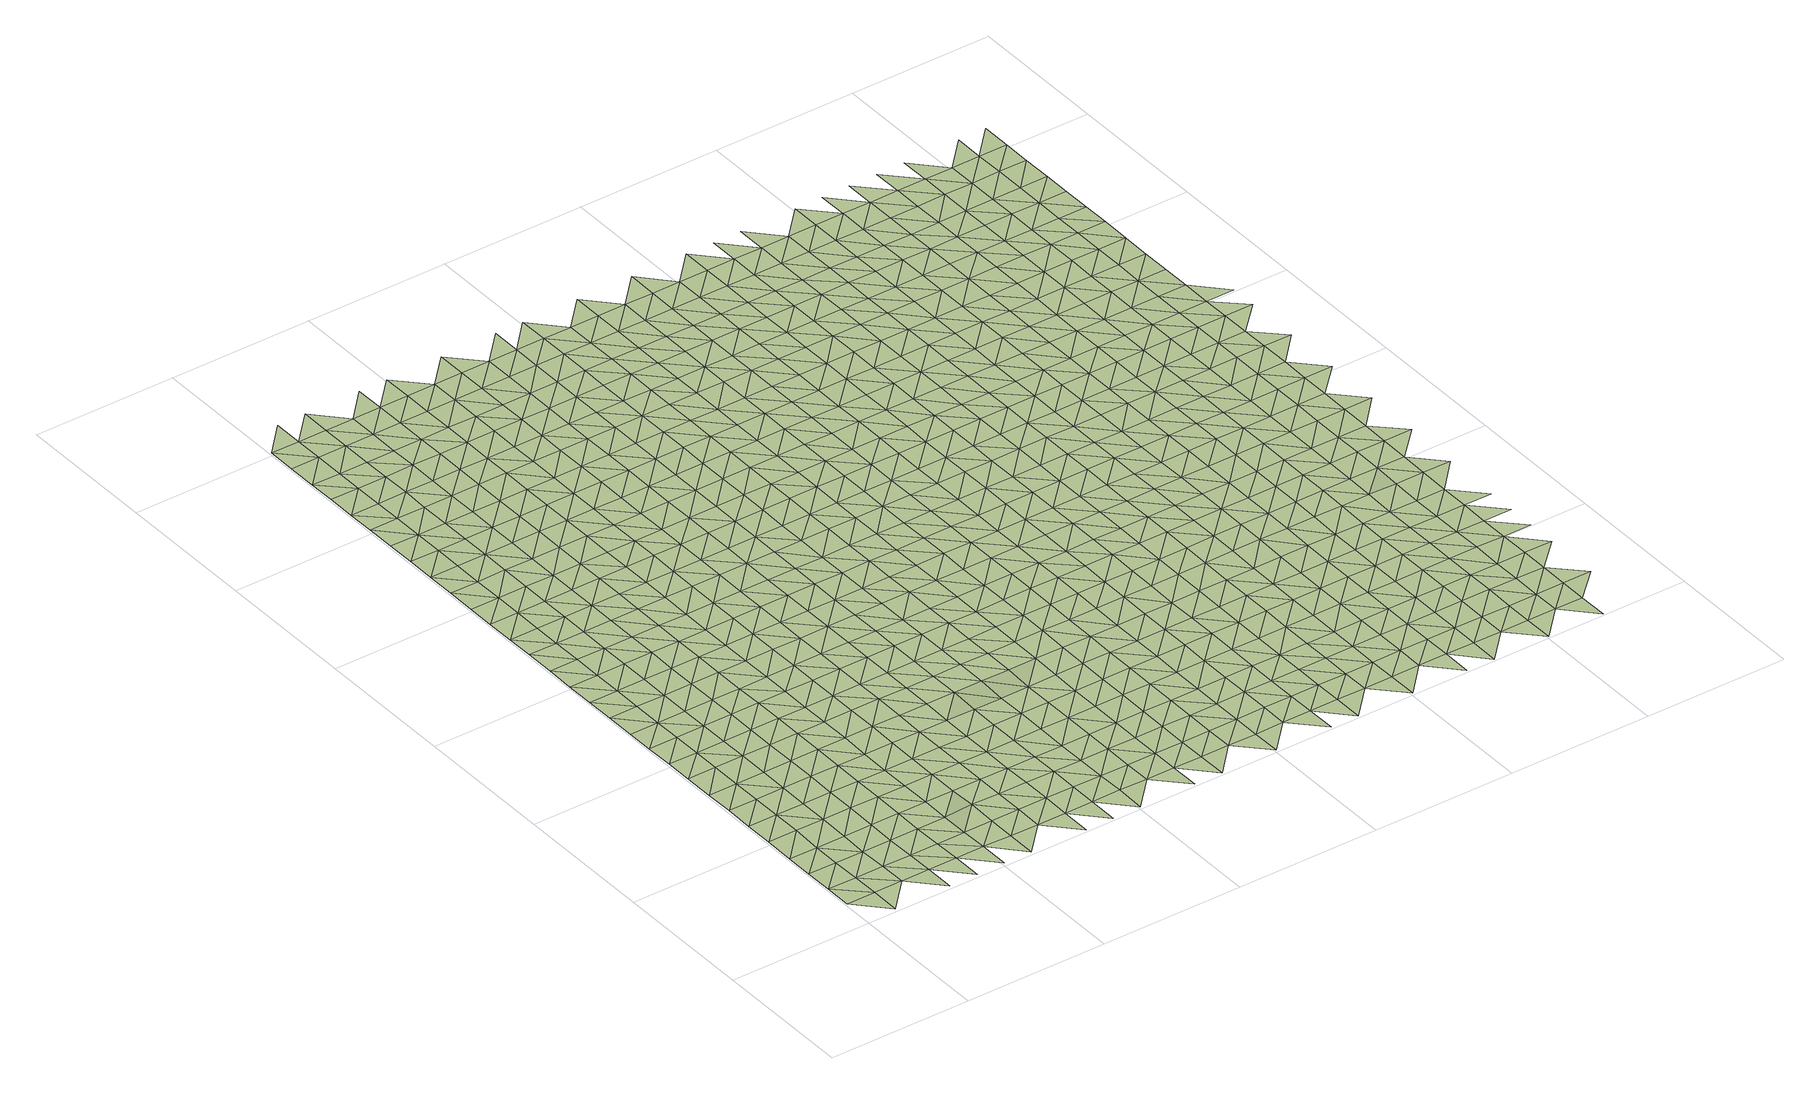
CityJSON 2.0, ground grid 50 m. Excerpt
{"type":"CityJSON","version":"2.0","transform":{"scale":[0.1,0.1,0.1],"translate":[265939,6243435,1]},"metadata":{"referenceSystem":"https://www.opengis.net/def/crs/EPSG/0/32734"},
"CityObjects":{
"terrain1":{"type":"TINRelief","geometry":[{"type":"CompositeSurface","lod":"1","boundaries":[[[0,1,2]],[[3,0,2]],[[4,5,1]],[[0,6,1]],[[4,1,6]],[[7,8,5]],[[3,9,0]],[[5,4,7]],[[10,11,8]],[[9,6,0]],[[7,10,8]],[[12,13,11]],[[4,6,14]],[[6,9,15]],[[11,10,12]],[[4,14,7]],[[16,17,13]],[[14,6,15]],[[16,13,12]],[[18,19,17]],[[10,7,20]],[[21,15,9]],[[14,22,7]],[[17,16,18]],[[9,23,21]],[[10,20,12]],[[24,25,19]],[[20,7,22]],[[26,14,15]],[[18,24,19]],[[21,27,15]],[[28,29,25]],[[16,12,30]],[[20,31,12]],[[26,15,27]],[[32,22,14]],[[25,24,28]],[[33,34,29]],[[16,30,18]],[[30,12,31]],[[14,26,32]],[[35,20,22]],[[36,27,21]],[[33,29,28]],[[37,38,34]],[[36,21,39]],[[24,18,40]],[[35,22,32]],[[30,41,18]],[[38,37,42]],[[43,31,20]],[[34,33,37]],[[44,26,27]],[[24,40,28]],[[40,18,41]],[[27,36,45]],[[20,35,43]],[[46,42,47]],[[48,30,31]],[[44,27,45]],[[49,32,26]],[[47,42,37]],[[33,28,50]],[[48,31,43]],[[40,51,28]],[[52,46,53]],[[54,41,30]],[[26,44,49]],[[33,50,37]],[[55,35,32]],[[56,45,36]],[[50,28,51]],[[46,47,53]],[[30,48,54]],[[57,56,36]],[[58,59,52]],[[60,40,41]],[[55,32,49]],[[61,43,35]],[[45,62,44]],[[58,52,53]],[[47,37,63]],[[50,64,37]],[[60,41,54]],[[56,62,45]],[[59,65,66]],[[67,51,40]],[[35,55,61]],[[49,44,68]],[[47,63,53]],[[69,48,43]],[[63,37,64]],[[65,59,58]],[[62,68,44]],[[40,60,67]],[[70,50,51]],[[71,72,66]],[[69,43,61]],[[55,49,73]],[[74,54,48]],[[71,66,65]],[[75,58,53]],[[68,73,49]],[[63,76,53]],[[70,51,67]],[[77,64,50]],[[62,56,78]],[[48,69,74]],[[79,56,80]],[[72,81,82]],[[61,55,83]],[[84,60,54]],[[75,53,76]],[[72,71,85]],[[86,65,58]],[[50,70,77]],[[73,83,55]],[[56,79,78]],[[87,63,64]],[[62,88,68]],[[72,85,81]],[[84,54,74]],[[89,82,90]],[[69,61,91]],[[65,86,71]],[[92,67,60]],[[58,75,86]],[[87,64,77]],[[83,91,61]],[[62,78,88]],[[89,90,93]],[[94,73,68]],[[95,76,63]],[[82,81,90]],[[60,84,92]],[[96,70,67]],[[74,69,97]],[[98,79,80]],[[71,99,85]],[[68,88,94]],[[63,87,95]],[[91,97,69]],[[71,86,100]],[[101,83,73]],[[102,103,93]],[[75,76,104]],[[96,67,92]],[[105,77,70]],[[81,85,99]],[[84,74,106]],[[79,107,78]],[[102,93,90]],[[71,100,99]],[[75,104,86]],[[83,101,91]],[[73,94,101]],[[104,76,95]],[[97,106,74]],[[88,78,107]],[[70,96,105]],[[79,98,107]],[[108,87,77]],[[103,109,110]],[[92,84,111]],[[103,102,112]],[[90,81,113]],[[114,100,86]],[[81,99,115]],[[106,111,84]],[[97,91,116]],[[108,77,105]],[[103,112,109]],[[114,86,104]],[[91,101,117]],[[94,88,118]],[[110,119,120]],[[121,95,87]],[[96,92,122]],[[81,115,113]],[[88,107,123]],[[90,124,102]],[[91,117,116]],[[111,122,92]],[[94,118,101]],[[97,125,106]],[[119,126,120]],[[127,99,100]],[[110,109,119]],[[88,123,118]],[[87,108,121]],[[114,128,100]],[[105,96,129]],[[130,104,95]],[[90,113,124]],[[102,131,112]],[[127,115,99]],[[98,132,107]],[[122,129,96]],[[97,116,125]],[[100,128,127]],[[133,134,98]],[[104,130,114]],[[135,117,101]],[[136,137,126]],[[111,106,138]],[[130,95,121]],[[108,105,139]],[[109,112,131]],[[132,123,107]],[[102,124,131]],[[135,101,118]],[[136,126,119]],[[98,134,132]],[[129,139,105]],[[106,125,138]],[[115,140,113]],[[128,114,141]],[[111,142,122]],[[143,115,127]],[[137,144,145]],[[119,109,146]],[[121,108,147]],[[117,148,116]],[[114,130,141]],[[149,137,136]],[[135,150,117]],[[124,113,140]],[[151,118,123]],[[115,143,140]],[[139,147,108]],[[146,109,131]],[[152,123,132]],[[111,138,142]],[[153,145,144]],[[129,122,154]],[[125,116,148]],[[127,128,155]],[[137,149,144]],[[117,150,148]],[[118,151,135]],[[130,121,156]],[[123,152,151]],[[128,141,155]],[[157,131,124]],[[158,136,119]],[[159,119,146]],[[147,156,121]],[[122,142,154]],[[129,160,139]],[[132,134,161]],[[157,124,140]],[[134,162,163]],[[153,164,165]],[[166,143,127]],[[141,130,167]],[[150,135,168]],[[125,169,138]],[[153,144,170]],[[159,158,119]],[[125,148,171]],[[127,155,172]],[[173,149,136]],[[129,154,160]],[[156,167,130]],[[135,151,168]],[[134,163,161]],[[147,139,174]],[[175,165,164]],[[146,131,176]],[[177,152,132]],[[142,138,169]],[[153,170,164]],[[157,178,131]],[[127,172,166]],[[125,171,169]],[[179,140,143]],[[180,148,150]],[[155,141,181]],[[136,158,173]],[[149,182,144]],[[146,176,159]],[[152,177,151]],[[139,160,174]],[[176,131,178]],[[167,181,141]],[[180,150,168]],[[132,161,177]],[[147,183,156]],[[143,166,179]],[[182,170,144]],[[184,157,140]],[[142,185,154]],[[171,148,186]],[[187,172,155]],[[149,173,182]],[[175,164,188]],[[142,169,189]],[[168,151,190]],[[147,174,183]],[[186,148,180]],[[181,187,155]],[[160,154,185]],[[167,156,191]],[[158,159,192]],[[184,140,179]],[[151,177,190]],[[176,193,159]],[[175,188,194]],[[142,189,185]],[[195,178,157]],[[166,172,196]],[[197,169,171]],[[163,198,161]],[[199,200,163]],[[164,170,201]],[[158,192,173]],[[182,202,170]],[[156,183,191]],[[192,159,193]],[[187,196,172]],[[197,171,186]],[[167,203,181]],[[204,180,168]],[[161,198,177]],[[157,184,195]],[[190,205,168]],[[163,200,198]],[[179,166,206]],[[201,188,164]],[[160,207,174]],[[208,176,178]],[[209,189,169]],[[170,202,201]],[[160,185,210]],[[166,196,206]],[[167,191,203]],[[204,168,205]],[[209,169,197]],[[182,173,211]],[[190,177,212]],[[183,174,207]],[[213,186,180]],[[187,181,214]],[[160,210,207]],[[208,178,195]],[[192,215,173]],[[216,193,176]],[[212,177,198]],[[182,211,202]],[[217,184,179]],[[189,218,185]],[[199,219,200]],[[220,179,206]],[[201,221,188]],[[173,215,211]],[[180,204,213]],[[181,203,214]],[[209,222,189]],[[223,205,190]],[[187,224,196]],[[225,197,186]],[[176,208,216]],[[218,210,185]],[[183,226,191]],[[227,192,193]],[[217,179,220]],[[223,190,212]],[[188,221,228]],[[183,207,229]],[[189,222,218]],[[201,202,230]],[[231,195,184]],[[197,225,209]],[[198,200,232]],[[225,186,213]],[[187,214,224]],[[233,206,196]],[[203,191,226]],[[230,202,211]],[[183,229,226]],[[227,193,216]],[[234,215,192]],[[204,205,235]],[[184,217,231]],[[236,205,223]],[[200,219,232]],[[221,201,237]],[[207,210,238]],[[239,208,195]],[[240,212,198]],[[222,209,241]],[[218,242,210]],[[233,196,224]],[[243,220,206]],[[204,235,213]],[[237,201,230]],[[235,205,236]],[[192,227,234]],[[209,225,241]],[[215,244,211]],[[238,229,207]],[[203,245,214]],[[210,242,238]],[[231,239,195]],[[203,226,246]],[[198,232,240]],[[217,220,243]],[[247,223,212]],[[248,216,208]],[[228,221,249]],[[206,233,243]],[[218,222,250]],[[213,251,225]],[[224,214,245]],[[249,221,237]],[[215,234,244]],[[203,246,245]],[[222,241,252]],[[253,230,211]],[[208,239,248]],[[240,247,212]],[[251,213,235]],[[231,217,254]],[[218,250,242]],[[255,236,223]],[[229,256,226]],[[257,227,216]],[[258,229,238]],[[222,252,250]],[[237,230,253]],[[225,259,241]],[[219,260,232]],[[253,211,244]],[[217,243,254]],[[219,261,262]],[[233,224,263]],[[256,246,226]],[[223,247,255]],[[257,216,248]],[[229,258,256]],[[259,225,251]],[[224,245,264]],[[238,242,265]],[[266,234,227]],[[267,235,236]],[[232,260,240]],[[219,262,260]],[[233,263,243]],[[239,231,268]],[[252,241,269]],[[265,242,250]],[[254,270,231]],[[263,224,264]],[[271,249,237]],[[253,272,237]],[[267,236,255]],[[227,257,266]],[[269,241,259]],[[244,234,273]],[[239,268,248]],[[274,251,235]],[[245,246,275]],[[268,231,270]],[[256,276,246]],[[254,243,277]],[[247,240,278]],[[279,258,238]],[[271,237,272]],[[238,265,280]],[[260,281,240]],[[244,273,253]],[[252,282,250]],[[251,274,259]],[[275,264,245]],[[277,243,263]],[[234,266,273]],[[235,267,274]],[[246,276,275]],[[269,283,252]],[[247,278,255]],[[248,284,257]],[[278,240,281]],[[238,280,279]],[[265,250,282]],[[285,270,254]],[[256,258,286]],[[268,284,248]],[[249,271,287]],[[252,283,282]],[[288,272,253]],[[269,259,289]],[[260,262,290]],[[285,254,277]],[[291,262,292]],[[293,263,264]],[[256,286,276]],[[257,294,266]],[[288,253,273]],[[258,279,286]],[[289,259,274]],[[295,264,275]],[[296,280,265]],[[267,255,297]],[[278,298,255]],[[284,294,257]],[[262,291,290]],[[299,268,270]],[[300,281,260]],[[283,269,301]],[[296,265,282]],[[302,270,285]],[[293,264,295]],[[303,277,263]],[[304,271,272]],[[267,297,274]],[[275,276,305]],[[288,306,272]],[[297,255,298]],[[269,289,301]],[[273,266,307]],[[279,280,308]],[[299,270,302]],[[305,276,286]],[[294,309,266]],[[260,290,300]],[[310,278,281]],[[268,311,284]],[[304,272,306]],[[263,293,303]],[[296,308,280]],[[312,285,277]],[[282,283,313]],[[314,291,292]],[[266,309,307]],[[283,301,315]],[[273,316,288]],[[289,274,317]],[[318,295,275]],[[268,299,311]],[[310,281,300]],[[297,319,274]],[[275,305,320]],[[313,296,282]],[[321,298,278]],[[279,322,286]],[[294,284,323]],[[303,312,277]],[[271,304,324]],[[308,325,279]],[[283,315,313]],[[326,302,285]],[[289,317,301]],[[290,291,327]],[[273,307,316]],[[317,274,319]],[[275,320,318]],[[306,288,328]],[[293,295,329]],[[305,286,322]],[[278,310,321]],[[279,325,322]],[[284,311,323]],[[294,330,309]],[[331,297,298]],[[285,312,326]],[[291,314,327]],[[293,329,303]],[[296,332,308]],[[299,302,333]],[[334,300,290]],[[315,301,335]],[[288,316,328]],[[313,336,296]],[[329,295,318]],[[304,306,337]],[[338,320,305]],[[331,298,321]],[[294,323,330]],[[335,301,317]],[[309,339,307]],[[311,299,333]],[[332,325,308]],[[340,319,297]],[[296,336,332]],[[333,302,326]],[[338,305,322]],[[290,327,334]],[[341,310,300]],[[304,337,324]],[[313,315,342]],[[337,306,328]],[[316,307,339]],[[312,303,343]],[[318,320,344]],[[329,345,303]],[[309,330,339]],[[297,331,340]],[[342,315,335]],[[346,317,319]],[[341,300,334]],[[338,344,320]],[[336,313,347]],[[312,343,326]],[[322,325,348]],[[349,321,310]],[[311,350,323]],[[343,303,345]],[[311,333,351]],[[325,332,352]],[[316,353,328]],[[314,354,327]],[[313,342,347]],[[346,319,340]],[[355,356,314]],[[357,329,318]],[[348,338,322]],[[330,323,350]],[[358,335,317]],[[353,316,339]],[[310,341,349]],[[325,352,348]],[[311,351,350]],[[344,359,318]],[[332,336,360]],[[361,331,321]],[[327,354,334]],[[314,356,354]],[[333,326,362]],[[360,336,347]],[[357,318,359]],[[343,363,326]],[[317,346,358]],[[364,345,329]],[[365,337,328]],[[342,335,366]],[[367,328,353]],[[361,321,349]],[[368,339,330]],[[362,351,333]],[[334,369,341]],[[370,352,332]],[[371,340,331]],[[344,338,372]],[[362,326,363]],[[348,373,338]],[[330,350,374]],[[342,366,347]],[[329,357,364]],[[365,328,367]],[[332,360,370]],[[369,334,354]],[[358,366,335]],[[375,343,345]],[[355,376,356]],[[330,374,368]],[[331,361,371]],[[338,373,372]],[[353,339,377]],[[341,378,349]],[[348,352,379]],[[344,380,359]],[[381,346,340]],[[382,350,351]],[[375,345,364]],[[378,341,369]],[[383,351,362]],[[337,365,384]],[[352,370,379]],[[353,377,367]],[[360,347,385]],[[386,363,343]],[[346,381,358]],[[354,356,387]],[[377,339,368]],[[366,388,347]],[[381,340,371]],[[344,372,380]],[[389,357,359]],[[373,348,390]],[[349,391,361]],[[382,374,350]],[[351,383,382]],[[385,370,360]],[[343,375,386]],[[385,347,388]],[[391,349,378]],[[348,379,390]],[[356,376,387]],[[392,362,363]],[[354,393,369]],[[389,359,380]],[[394,364,357]],[[365,367,395]],[[361,396,371]],[[397,366,358]],[[377,398,367]],[[381,399,358]],[[368,374,400]],[[373,401,372]],[[392,363,386]],[[373,390,402]],[[382,403,374]],[[396,361,391]],[[354,387,393]],[[378,369,404]],[[405,383,362]],[[365,395,384]],[[379,370,406]],[[357,389,394]],[[395,367,398]],[[407,370,385]],[[397,358,399]],[[408,375,364]],[[409,388,366]],[[371,410,381]],[[380,372,401]],[[374,403,400]],[[373,402,401]],[[411,377,368]],[[379,406,390]],[[362,392,405]],[[369,393,404]],[[406,370,407]],[[371,396,410]],[[378,412,391]],[[383,413,382]],[[408,364,394]],[[366,397,409]],[[414,385,388]],[[415,386,375]],[[399,381,416]],[[376,417,387]],[[411,368,400]],[[376,418,419]],[[420,398,377]],[[389,380,421]],[[422,402,390]],[[382,413,403]],[[378,404,412]],[[383,405,413]],[[416,381,410]],[[380,401,423]],[[396,391,424]],[[393,387,417]],[[414,388,409]],[[375,408,415]],[[422,390,406]],[[376,419,417]],[[389,421,394]],[[425,392,386]],[[426,407,385]],[[377,411,420]],[[421,380,423]],[[427,395,398]],[[400,403,428]],[[429,397,399]],[[391,412,424]],[[430,399,416]],[[392,425,405]],[[396,431,410]],[[401,402,432]],[[385,414,426]],[[425,386,415]],[[428,403,413]],[[422,433,402]],[[394,434,408]],[[393,435,404]],[[436,406,407]],[[427,398,420]],[[393,417,437]],[[429,399,430]],[[438,409,397]],[[432,423,401]],[[434,394,421]],[[396,424,431]],[[402,433,432]],[[439,411,400]],[[412,404,435]],[[405,440,413]],[[406,436,422]],[[441,416,410]],[[442,400,428]],[[393,437,435]],[[436,407,426]],[[408,443,415]],[[425,440,405]],[[395,427,444]],[[397,429,438]],[[445,414,409]],[[419,446,417]],[[439,400,442]],[[443,408,434]],[[410,431,441]],[[447,419,448]],[[449,420,411]],[[450,421,423]],[[433,422,451]],[[452,430,416]],[[453,423,432]],[[414,445,426]],[[415,454,425]],[[455,428,413]],[[412,456,424]],[[446,437,417]],[[445,409,438]],[[412,435,457]],[[422,436,451]],[[413,440,458]],[[419,447,446]],[[411,439,449]],[[454,415,443]],[[450,423,453]],[[416,441,452]],[[459,434,421]],[[460,427,420]],[[431,424,456]],[[432,433,461]],[[429,430,462]],[[412,457,456]],[[455,413,458]],[[463,442,428]],[[425,464,440]],[[426,465,436]],[[433,451,461]],[[434,459,443]],[[466,435,437]],[[429,462,438]],[[460,420,449]],[[421,450,459]],[[465,426,445]],[[464,425,454]],[[446,467,437]],[[462,430,452]],[[439,442,463]],[[468,447,448]],[[463,428,455]],[[466,457,435]],[[451,436,469]],[[440,470,458]],[[441,431,471]],[[472,453,432]],[[437,467,466]],[[431,456,473]],[[432,461,474]],[[438,475,445]],[[470,440,464]],[[427,460,476]],[[465,469,436]],[[449,439,477]],[[454,443,478]],[[441,471,452]],[[446,447,479]],[[443,459,480]],[[475,438,462]],[[431,473,471]],[[432,474,472]],[[450,453,481]],[[461,451,482]],[[458,483,455]],[[463,477,439]],[[484,465,445]],[[457,485,456]],[[446,479,467]],[[443,480,478]],[[469,482,451]],[[486,457,466]],[[483,458,470]],[[447,468,479]],[[449,487,460]],[[450,481,459]],[[488,464,454]],[[484,445,475]],[[481,453,472]],[[455,489,463]],[[485,473,456]],[[490,474,461]],[[491,462,452]],[[477,487,449]],[[457,486,485]],[[471,492,452]],[[464,488,470]],[[466,467,493]],[[454,478,488]],[[482,490,461]],[[455,483,489]],[[480,459,494]],[[476,460,495]],[[465,496,469]],[[465,484,497]],[[493,467,479]],[[491,452,492]],[[498,477,463]],[[499,475,462]],[[472,474,500]],[[494,459,481]],[[487,495,460]],[[501,471,473]],[[498,463,489]],[[465,497,496]],[[502,473,485]],[[490,500,474]],[[475,499,484]],[[480,503,478]],[[482,469,504]],[[505,486,466]],[[483,470,506]],[[466,493,507]],[[470,488,508]],[[462,491,499]],[[509,487,477]],[[468,510,479]],[[503,480,494]],[[473,502,501]],[[511,512,468]],[[513,481,472]],[[514,492,471]],[[498,509,477]],[[466,507,505]],[[469,496,504]],[[470,508,506]],[[500,515,472]],[[478,516,488]],[[482,517,490]],[[518,489,483]],[[485,486,519]],[[493,479,510]],[[468,512,510]],[[484,520,497]],[[484,499,521]],[[513,472,515]],[[516,478,503]],[[471,501,514]],[[522,494,481]],[[495,487,523]],[[489,518,498]],[[491,492,524]],[[487,509,525]],[[482,504,517]],[[486,505,519]],[[483,506,518]],[[508,488,526]],[[527,507,493]],[[496,497,520]],[[528,502,485]],[[500,490,529]],[[484,521,520]],[[491,524,499]],[[481,513,522]],[[487,525,523]],[[526,488,516]],[[527,493,510]],[[524,492,514]],[[509,498,530]],[[531,503,494]],[[511,532,512]],[[485,519,528]],[[490,517,529]],[[505,507,533]],[[500,534,515]],[[535,501,502]],[[530,498,518]],[[521,499,536]],[[503,531,516]],[[496,537,504]],[[538,506,508]],[[531,494,522]],[[527,533,507]],[[508,526,539]],[[495,523,540]],[[496,520,541]],[[542,525,509]],[[512,543,510]],[[536,499,524]],[[502,528,535]],[[500,529,534]],[[513,515,544]],[[517,504,537]],[[506,538,518]],[[545,514,501]],[[509,530,542]],[[496,541,537]],[[508,539,538]],[[546,520,521]],[[526,516,547]],[[519,505,548]],[[543,527,510]],[[533,549,505]],[[512,532,543]],[[513,544,522]],[[546,521,536]],[[547,516,531]],[[544,515,534]],[[501,535,545]],[[525,550,523]],[[519,548,528]],[[551,524,514]],[[542,552,525]],[[505,549,548]],[[530,518,553]],[[554,539,526]],[[555,541,520]],[[517,556,529]],[[517,537,557]],[[538,558,518]],[[522,559,531]],[[560,533,527]],[[523,550,540]],[[525,552,550]],[[547,554,526]],[[555,520,546]],[[561,527,543]],[[551,514,545]],[[553,542,530]],[[562,536,524]],[[528,563,535]],[[534,529,556]],[[559,522,544]],[[553,518,558]],[[517,557,556]],[[564,538,539]],[[527,561,560]],[[563,528,548]],[[565,547,531]],[[533,566,549]],[[541,567,537]],[[539,554,564]],[[555,568,541]],[[524,551,562]],[[569,552,542]],[[570,546,536]],[[545,535,571]],[[543,532,572]],[[565,531,559]],[[532,573,574]],[[575,544,534]],[[567,557,537]],[[576,558,538]],[[569,542,553]],[[533,560,566]],[[541,568,567]],[[563,571,535]],[[534,556,577]],[[546,570,555]],[[548,549,578]],[[570,536,562]],[[538,564,576]],[[532,574,572]],[[547,579,554]],[[580,561,543]],[[547,565,581]],[[575,534,577]],[[582,559,544]],[[550,552,583]],[[578,563,548]],[[551,545,584]],[[552,569,585]],[[549,566,578]],[[571,586,545]],[[587,553,558]],[[568,555,588]],[[589,556,557]],[[547,581,579]],[[558,576,590]],[[591,557,567]],[[543,572,580]],[[559,582,565]],[[560,561,592]],[[564,554,593]],[[551,584,562]],[[544,575,582]],[[552,585,583]],[[555,570,588]],[[584,545,586]],[[569,553,587]],[[589,577,556]],[[587,558,590]],[[557,591,589]],[[566,560,592]],[[564,593,576]],[[571,563,594]],[[593,554,579]],[[561,580,592]],[[595,563,578]],[[562,596,570]],[[567,568,597]],[[550,583,598]],[[568,588,599]],[[600,585,569]],[[565,601,581]],[[574,602,572]],[[565,582,603]],[[596,562,584]],[[563,595,594]],[[604,574,605]],[[575,577,606]],[[590,576,607]],[[571,608,586]],[[569,587,600]],[[568,599,597]],[[609,577,589]],[[570,610,588]],[[579,581,601]],[[611,591,567]],[[578,566,612]],[[572,602,580]],[[565,603,601]],[[566,592,613]],[[607,576,593]],[[574,604,602]],[[575,606,582]],[[610,570,596]],[[606,577,609]],[[571,594,608]],[[585,614,583]],[[590,615,587]],[[616,584,586]],[[600,617,585]],[[567,597,611]],[[566,613,612]],[[599,588,618]],[[619,595,578]],[[591,620,589]],[[615,590,607]],[[621,603,582]],[[592,580,622]],[[623,593,579]],[[583,614,598]],[[585,617,614]],[[618,588,610]],[[579,601,624]],[[602,625,580]],[[616,586,608]],[[600,587,626]],[[627,596,584]],[[628,604,605]],[[621,582,606]],[[578,612,619]],[[591,611,620]],[[622,613,592]],[[595,629,594]],[[630,609,589]],[[626,587,615]],[[623,579,624]],[[580,625,622]],[[596,627,610]],[[597,599,631]],[[632,607,593]],[[618,633,599]],[[584,616,627]],[[634,617,600]],[[601,603,635]],[[608,594,629]],[[602,604,636]],[[621,637,603]],[[595,619,629]],[[589,620,630]],[[638,606,609]],[[597,631,611]],[[607,632,615]],[[600,626,634]],[[599,633,631]],[[593,623,632]],[[618,610,639]],[[635,624,601]],[[640,612,613]],[[603,637,635]],[[641,613,622]],[[604,628,636]],[[606,638,621]],[[642,625,602]],[[639,610,627]],[[638,609,630]],[[614,617,643]],[[612,640,619]],[[611,644,620]],[[616,608,645]],[[617,634,646]],[[613,641,640]],[[608,629,647]],[[626,615,648]],[[633,618,649]],[[631,644,611]],[[615,632,650]],[[602,636,642]],[[637,621,651]],[[652,622,625]],[[623,624,653]],[[616,645,627]],[[617,646,643]],[[618,639,649]],[[654,624,635]],[[645,608,647]],[[626,648,634]],[[630,620,655]],[[621,638,651]],[[615,650,648]],[[656,631,633]],[[623,653,632]],[[657,629,619]],[[653,624,654]],[[625,642,652]],[[640,658,619]],[[620,644,655]],[[635,637,659]],[[660,641,622]],[[614,643,661]],[[656,633,649]],[[646,634,662]],[[639,627,663]],[[657,647,629]],[[636,628,664]],[[637,651,659]],[[645,665,627]],[[619,658,657]],[[666,667,628]],[[638,630,668]],[[631,669,644]],[[670,650,632]],[[648,662,634]],[[622,652,660]],[[655,671,630]],[[639,663,649]],[[641,672,640]],[[663,627,665]],[[669,631,656]],[[670,632,653]],[[628,667,664]],[[638,668,651]],[[673,654,635]],[[674,642,636]],[[668,630,671]],[[635,659,675]],[[646,676,643]],[[677,655,644]],[[678,645,647]],[[662,679,646]],[[641,660,672]],[[680,647,657]],[[681,648,650]],[[640,682,658]],[[635,675,673]],[[677,644,669]],[[670,683,650]],[[636,664,674]],[[651,684,659]],[[685,652,642]],[[686,653,654]],[[643,676,661]],[[687,656,649]],[[646,679,676]],[[663,688,649]],[[678,647,680]],[[648,681,662]],[[689,665,645]],[[666,690,667]],[[684,651,668]],[[650,683,681]],[[640,672,682]],[[652,685,660]],[[653,686,670]],[[655,691,671]],[[658,692,657]],[[686,654,673]],[[642,674,685]],[[687,649,688]],[[655,677,693]],[[675,659,694]],[[695,669,656]],[[645,678,689]],[[696,679,662]],[[697,663,665]],[[664,667,698]],[[694,659,684]],[[658,682,692]],[[655,693,691]],[[699,668,671]],[[669,695,677]],[[672,660,700]],[[683,670,701]],[[702,680,657]],[[662,681,696]],[[656,687,695]],[[675,703,673]],[[664,698,674]],[[697,665,689]],[[685,700,660]],[[670,686,701]],[[667,690,698]],[[704,688,663]],[[703,675,694]],[[699,671,691]],[[657,692,702]],[[705,684,668]],[[676,679,706]],[[681,683,707]],[[682,672,708]],[[709,678,680]],[[679,696,710]],[[673,711,686]],[[674,712,685]],[[677,713,693]],[[663,697,704]],[[677,695,714]],[[701,707,683]],[[672,700,708]],[[684,705,694]],[[676,706,715]],[[687,688,716]],[[668,699,705]],[[679,710,706]],[[711,673,703]],[[712,674,698]],[[709,680,702]],[[696,681,717]],[[718,689,678]],[[682,719,692]],[[691,693,713]],[[677,714,713]],[[685,720,700]],[[687,716,695]],[[686,721,701]],[[707,717,681]],[[716,688,704]],[[682,708,719]],[[720,685,712]],[[721,686,711]],[[678,709,718]],[[722,710,696]],[[723,697,689]],[[703,694,724]],[[702,692,725]],[[698,690,726]],[[694,705,727]],[[690,728,729]],[[699,691,730]],[[731,714,695]],[[700,732,708]],[[707,701,733]],[[717,722,696]],[[692,719,725]],[[691,713,734]],[[723,689,718]],[[694,727,724]],[[732,700,720]],[[731,695,716]],[[733,701,721]],[[690,729,726]],[[699,730,705]],[[735,711,703]],[[736,704,697]],[[698,737,712]],[[702,738,709]],[[730,691,734]],[[706,710,739]],[[707,740,717]],[[708,741,719]],[[722,742,710]],[[725,738,702]],[[711,735,721]],[[713,714,743]],[[697,723,736]],[[703,724,735]],[[740,707,733]],[[731,744,714]],[[741,708,732]],[[698,726,737]],[[727,705,745]],[[746,720,712]],[[706,739,747]],[[748,716,704]],[[718,709,749]],[[710,742,739]],[[750,722,717]],[[725,719,751]],[[743,734,713]],[[745,705,730]],[[714,744,743]],[[738,749,709]],[[716,748,731]],[[740,750,717]],[[712,737,746]],[[748,704,736]],[[751,719,741]],[[723,718,752]],[[727,753,724]],[[754,732,720]],[[733,721,755]],[[721,735,756]],[[757,742,722]],[[729,758,726]],[[753,727,745]],[[749,752,718]],[[759,730,734]],[[744,731,760]],[[732,754,741]],[[733,755,740]],[[738,725,761]],[[722,750,757]],[[720,746,754]],[[721,756,755]],[[762,725,751]],[[763,734,743]],[[736,723,764]],[[724,765,735]],[[737,726,758]],[[731,748,760]],[[752,764,723]],[[765,724,753]],[[759,734,763]],[[725,762,761]],[[766,745,730]],[[739,742,767]],[[743,744,768]],[[738,769,749]],[[742,757,770]],[[750,740,771]],[[756,735,772]],[[748,736,773]],[[751,741,774]],[[744,760,768]],[[740,755,775]],[[741,754,776]],[[746,737,777]],[[742,770,767]],[[730,759,766]],[[764,773,736]],[[772,735,765]],[[738,761,769]],[[750,771,757]],[[778,753,745]],[[752,749,779]],[[771,740,775]],[[741,776,774]],[[746,777,754]],[[760,748,780]],[[781,762,751]],[[782,763,743]],[[743,768,783]],[[753,778,765]],[[755,756,784]],[[778,745,766]],[[756,772,785]],[[739,767,786]],[[773,780,748]],[[749,769,779]],[[770,757,787]],[[752,788,764]],[[751,774,781]],[[743,783,782]],[[759,763,789]],[[768,760,790]],[[776,754,791]],[[784,775,755]],[[762,792,761]],[[771,787,757]],[[756,785,784]],[[772,765,793]],[[752,779,788]],[[780,790,760]],[[759,789,766]],[[773,764,794]],[[769,761,792]],[[793,765,778]],[[789,763,782]],[[762,781,792]],[[795,767,770]],[[776,796,774]],[[797,783,768]],[[787,798,770]],[[799,771,775]],[[800,785,772]],[[764,788,794]],[[790,797,768]],[[801,775,784]],[[766,802,778]],[[767,795,786]],[[773,803,780]],[[770,798,795]],[[793,800,772]],[[771,799,787]],[[769,804,779]],[[774,805,781]],[[782,783,806]],[[802,766,789]],[[799,775,801]],[[769,792,807]],[[808,784,785]],[[773,794,803]],[[797,806,783]],[[788,779,804]],[[809,793,778]],[[790,780,810]],[[785,800,808]],[[769,807,804]],[[811,798,787]],[[809,778,802]],[[812,789,782]],[[792,781,813]],[[787,799,811]],[[780,803,810]],[[806,814,782]],[[790,815,797]],[[816,801,784]],[[784,808,817]],[[788,818,794]],[[793,819,800]],[[813,807,792]],[[788,804,820]],[[812,782,814]],[[793,809,821]],[[822,802,789]],[[798,823,795]],[[799,801,816]],[[798,811,824]],[[790,810,815]],[[784,817,816]],[[803,794,818]],[[806,797,825]],[[788,820,818]],[[793,821,819]],[[802,822,809]],[[808,800,826]],[[823,827,795]],[[789,812,822]],[[798,824,823]],[[811,799,828]],[[807,829,804]],[[797,815,825]],[[817,808,826]],[[806,830,814]],[[828,799,816]],[[826,800,819]],[[829,820,804]],[[803,831,810]],[[803,818,832]],[[833,824,811]],[[809,834,821]],[[809,822,835]],[[806,825,830]],[[812,814,836]],[[815,810,831]],[[817,837,816]],[[828,833,811]],[[803,832,831]],[[819,821,834]],[[809,835,834]],[[837,817,826]],[[812,836,822]],[[838,823,824]],[[818,820,839]],[[836,814,830]],[[840,828,816]],[[824,833,838]],[[839,832,818]],[[815,841,825]],[[815,831,842]],[[840,816,837]],[[843,835,822]],[[844,826,819]],[[845,846,823]],[[819,834,847]],[[830,825,841]],[[843,822,836]],[[823,838,845]],[[815,842,841]],[[828,848,833]],[[844,819,847]],[[828,840,849]],[[832,850,831]],[[851,837,826]],[[834,835,852]],[[828,849,848]],[[843,853,835]],[[838,833,854]],[[855,836,830]],[[850,842,831]],[[837,851,840]],[[826,844,851]],[[830,841,856]],[[852,847,834]],[[835,853,852]],[[836,855,843]],[[854,845,838]],[[854,833,848]],[[855,830,856]],[[840,857,849]],[[841,842,858]],[[840,851,859]],[[853,843,860]],[[844,847,861]],[[862,863,845]],[[864,847,852]],[[848,849,857]],[[858,856,841]],[[843,855,860]],[[840,859,857]],[[845,854,862]],[[844,861,851]],[[861,847,864]],[[852,853,865]],[[853,860,865]],[[854,848,866]],[[855,856,867]],[[868,859,851]],[[848,857,869]],[[868,851,861]],[[855,867,860]],[[854,866,862]],[[870,864,852]],[[866,848,869]],[[852,865,871]],[[857,859,872]],[[852,871,870]],[[868,873,859]],[[860,874,865]],[[875,861,864]],[[876,862,877]],[[872,869,857]],[[866,877,862]],[[859,873,872]],[[861,875,868]],[[875,864,870]],[[878,866,869]],[[873,868,879]],[[880,869,872]],[[868,875,879]],[[878,869,880]],[[881,877,866]],[[872,873,882]],[[873,879,882]],[[866,878,881]],[[883,880,872]],[[872,882,884]],[[885,877,881]],[[872,884,883]],[[886,878,880]],[[886,880,883]],[[887,881,878]],[[878,886,887]],[[888,881,887]]]}]}
},
"vertices":[
[103,110,17],[3,205,17],[3,110,17],[103,5,17],[103,305,14],[3,305,15],[103,205,16],[103,400,15],[3,400,16],[203,110,17],[103,505,18],[3,505,18],[103,605,18],[3,605,18],[203,305,13],[203,205,16],[103,705,19],[3,705,19],[103,805,18],[3,805,18],[203,505,17],[303,110,17],[203,400,15],[303,5,17],[103,910,18],[3,910,18],[303,305,13],[303,205,15],[103,1005,18],[3,1005,18],[203,705,19],[203,605,17],[303,400,15],[103,1105,17],[3,1105,16],[303,505,17],[403,110,18],[103,1200,16],[3,1200,16],[403,5,18],[203,910,18],[203,805,18],[3,1305,16],[303,605,17],[403,305,14],[403,205,15],[3,1405,16],[103,1305,16],[303,705,19],[403,400,15],[203,1105,17],[203,1005,18],[3,1505,16],[103,1405,16],[303,805,19],[403,505,16],[503,110,18],[503,5,18],[103,1505,16],[3,1605,17],[303,910,18],[403,605,16],[503,205,15],[203,1305,16],[203,1200,16],[103,1605,17],[3,1710,17],[303,1005,18],[503,305,14],[403,705,18],[303,1105,17],[103,1710,17],[3,1805,17],[503,400,16],[403,805,19],[203,1505,17],[203,1405,17],[303,1200,16],[603,205,16],[603,110,15],[603,5,17],[103,1905,17],[3,1905,17],[503,505,15],[403,910,18],[103,1805,17],[203,1605,17],[303,1305,16],[603,305,19],[3,2000,17],[103,2000,17],[503,605,15],[403,1005,18],[3,2105,17],[603,400,15],[303,1405,16],[403,1105,18],[503,705,17],[703,110,14],[203,1805,18],[203,1710,17],[603,505,15],[103,2105,17],[3,2205,17],[303,1505,16],[403,1200,16],[503,805,19],[703,205,16],[403,1305,16],[103,2305,18],[3,2305,18],[503,910,19],[103,2205,17],[203,2000,17],[303,1605,17],[203,1905,17],[603,705,16],[603,605,15],[703,400,15],[103,2405,18],[3,2405,18],[403,1405,16],[503,1005,18],[703,305,17],[203,2105,18],[603,805,19],[3,2510,17],[303,1805,18],[303,1710,17],[503,1105,18],[403,1505,16],[203,2205,18],[804,205,16],[804,5,14],[804,110,14],[703,505,15],[103,2510,17],[3,2605,17],[603,910,19],[503,1200,17],[303,2000,17],[403,1605,16],[603,1005,18],[303,1905,17],[103,2705,17],[3,2705,17],[203,2305,18],[503,1305,16],[703,705,16],[103,2605,17],[703,605,15],[804,400,14],[804,305,17],[3,2800,16],[603,1105,18],[403,1710,17],[503,1405,16],[303,2105,17],[203,2510,17],[203,2405,18],[603,1200,18],[904,205,15],[904,5,13],[904,110,15],[103,2905,15],[3,2905,16],[403,1905,18],[503,1505,16],[804,505,14],[703,910,19],[103,2800,16],[703,805,19],[403,1805,18],[203,2605,18],[603,1305,16],[3,3005,16],[303,2305,18],[904,305,14],[303,2205,18],[403,2000,17],[804,605,14],[503,1605,16],[203,2705,17],[603,1405,16],[403,2105,17],[703,1105,18],[804,705,15],[503,1710,17],[103,3005,16],[703,1005,18],[904,400,13],[603,1505,16],[303,2510,17],[303,2405,18],[103,3110,16],[403,2205,18],[503,1805,18],[804,805,19],[1004,205,14],[1004,5,14],[1004,110,16],[203,2905,16],[203,2800,16],[603,1605,16],[904,605,14],[904,505,14],[503,1905,18],[703,1305,16],[403,2305,17],[804,910,18],[703,1200,18],[303,2705,18],[1004,305,13],[904,705,14],[603,1710,17],[303,2605,18],[403,2405,17],[503,2105,17],[804,1105,18],[1104,110,14],[503,2000,18],[203,3005,16],[804,1005,18],[1004,400,13],[603,1805,17],[904,805,19],[703,1505,16],[403,2510,17],[203,3110,16],[703,1405,16],[303,2800,16],[503,2205,17],[1104,205,13],[603,1905,18],[403,2605,17],[1004,605,14],[1004,505,14],[303,2905,16],[804,1305,17],[503,2305,17],[1104,305,13],[904,910,18],[804,1200,18],[603,2000,18],[403,2705,18],[703,1710,17],[703,1605,16],[1104,400,13],[503,2405,17],[303,3005,16],[904,1105,18],[1004,705,13],[904,1005,18],[403,2800,17],[603,2105,17],[1104,505,13],[804,1505,16],[503,2510,17],[804,1405,16],[1004,805,19],[1204,205,13],[1204,5,15],[1204,110,13],[703,1905,18],[703,1805,17],[904,1200,18],[503,2605,17],[1104,605,13],[603,2305,18],[1004,910,19],[603,2205,17],[403,3005,16],[403,2905,16],[503,2705,18],[1104,705,13],[804,1710,17],[804,1605,16],[703,2000,18],[1204,400,13],[904,1405,16],[904,1305,17],[1204,305,13],[1004,1105,18],[1004,1005,18],[603,2405,18],[703,2105,17],[904,1505,16],[403,3110,16],[503,2800,18],[1104,805,18],[1304,205,12],[1304,110,12],[1304,5,14],[804,1905,18],[603,2510,17],[804,1805,17],[1004,1200,18],[1204,605,14],[1204,505,14],[703,2305,18],[1304,305,12],[1104,910,19],[703,2205,17],[804,2000,18],[503,3005,17],[904,1605,16],[503,2905,17],[603,2705,18],[1004,1305,17],[603,2605,17],[1304,400,13],[703,2405,18],[804,2105,17],[1104,1105,18],[1404,110,12],[1104,1005,18],[603,2800,18],[1204,805,18],[904,1805,17],[1204,705,14],[904,1710,17],[1304,505,14],[1004,1505,16],[703,2510,17],[503,3110,16],[1004,1405,16],[804,2205,17],[1404,205,12],[603,2905,18],[904,1905,18],[703,2605,17],[1304,605,14],[1104,1305,18],[804,2305,18],[1404,305,12],[1204,910,19],[1104,1200,18],[603,3005,17],[1004,1605,16],[703,2705,18],[1304,705,15],[1404,400,12],[1204,1005,19],[904,2105,17],[1004,1710,17],[904,2000,18],[1304,805,17],[1204,1105,18],[1104,1505,17],[1404,505,13],[804,2510,17],[804,2405,18],[1104,1405,17],[703,2800,18],[1504,205,12],[1504,5,14],[1504,110,12],[1004,1905,18],[1304,910,19],[1004,1805,17],[1204,1200,18],[1404,605,14],[904,2305,18],[904,2205,17],[1004,2000,18],[703,3005,17],[1304,1005,19],[703,2905,18],[804,2705,17],[1504,305,12],[1204,1305,18],[1404,705,14],[1104,1710,17],[1104,1605,17],[804,2605,17],[1004,2105,18],[1605,110,13],[804,2800,18],[1504,400,12],[1204,1405,17],[1104,1805,17],[1404,805,15],[904,2510,17],[904,2405,18],[703,3110,17],[1304,1200,18],[1004,2205,17],[1605,205,13],[1304,1105,19],[1104,1905,18],[1204,1505,17],[1504,505,13],[1004,2305,18],[1605,305,13],[1104,2000,18],[804,3005,18],[1504,605,14],[1404,1005,18],[804,2905,18],[1404,910,16],[904,2705,17],[1204,1710,17],[1204,1605,17],[904,2605,17],[1605,400,12],[1004,2405,18],[1304,1405,18],[1304,1305,18],[1104,2105,18],[1404,1105,19],[1504,705,14],[904,2800,18],[1605,505,13],[1004,2510,17],[1404,1200,19],[1104,2205,17],[1504,805,14],[1705,205,13],[1705,5,15],[1705,110,13],[904,2905,18],[1204,1905,18],[1304,1505,18],[1204,1805,18],[1605,605,14],[1104,2305,18],[1404,1305,18],[904,3005,18],[1004,2605,17],[1504,1005,17],[1504,910,16],[1605,705,14],[1304,1710,17],[1304,1605,17],[1204,2000,18],[1705,400,12],[1404,1405,18],[1705,305,12],[1504,1105,19],[1004,2800,18],[1104,2405,18],[1605,805,14],[1004,2705,17],[1204,2105,18],[904,3110,18],[1504,1200,18],[1805,205,13],[1805,110,13],[1805,5,14],[1004,2905,18],[1304,1905,18],[1404,1505,18],[1605,910,16],[1304,1805,18],[1204,2205,18],[1104,2605,17],[1705,605,14],[1705,505,13],[1104,2510,17],[1304,2000,18],[1004,3005,18],[1404,1605,18],[1605,1005,17],[1104,2705,17],[1204,2305,18],[1504,1305,18],[1805,400,12],[1805,305,12],[1905,110,13],[1504,1405,18],[1204,2405,18],[1705,805,13],[1404,1805,17],[1705,705,14],[1404,1710,17],[1605,1105,19],[1004,3110,18],[1104,2800,18],[1304,2205,18],[1905,205,12],[1304,2105,18],[1404,1905,18],[1504,1505,18],[1204,2510,17],[1605,1200,18],[1805,605,14],[1805,505,12],[1104,2905,18],[1304,2305,18],[1204,2605,17],[1504,1605,18],[1705,1005,16],[1705,910,15],[1905,305,13],[1404,2000,18],[1104,3005,17],[1605,1405,18],[1605,1305,18],[1204,2705,17],[1705,1105,19],[1504,1710,18],[1805,805,14],[1805,705,14],[1404,2105,18],[1605,1505,18],[1905,505,13],[1304,2510,17],[1905,400,12],[1304,2405,18],[1204,2800,17],[2005,205,12],[2005,5,14],[2005,110,13],[1504,1905,17],[1805,910,15],[1504,1805,17],[1404,2205,18],[1605,1605,18],[1304,2605,17],[1905,605,14],[1705,1305,18],[1705,1200,19],[1504,2000,18],[1204,3005,17],[1805,1005,16],[1204,2905,17],[1404,2305,18],[2005,305,13],[1905,705,14],[1605,1710,18],[1304,2705,17],[1504,2105,19],[2105,110,13],[2005,400,12],[1605,1805,17],[1905,805,13],[1805,1105,18],[1705,1505,18],[1404,2510,17],[1404,2405,18],[1204,3110,18],[1705,1405,18],[1304,2800,17],[2105,205,13],[1605,1905,17],[1905,910,15],[1805,1200,19],[1504,2205,18],[2005,605,13],[2005,505,13],[1304,3005,17],[1905,1005,16],[1304,2905,17],[1404,2705,16],[1504,2305,18],[1805,1305,18],[1705,1710,17],[1705,1605,18],[1404,2605,16],[1605,2000,18],[2105,400,12],[2105,305,13],[1905,1105,18],[2005,705,13],[1504,2405,18],[1605,2105,19],[2105,505,13],[1805,1505,18],[1805,1405,18],[1404,2800,17],[1905,1200,19],[2005,805,13],[2205,205,13],[2205,5,13],[2205,110,13],[1705,1905,17],[1504,2510,18],[1705,1805,17],[2105,605,13],[1605,2305,18],[2205,305,13],[1605,2205,18],[1705,2000,17],[1404,3005,17],[2005,1005,18],[1404,2905,17],[2005,910,17],[1504,2705,16],[1905,1305,18],[1805,1710,18],[1504,2605,18],[1805,1605,18],[2205,400,13],[1605,2405,18],[2105,805,14],[2105,705,13],[2005,1105,18],[1905,1505,18],[1404,3110,18],[1905,1405,18],[1504,2800,16],[1705,2205,18],[2306,205,13],[1705,2105,18],[2306,110,12],[2306,5,12],[1805,1905,17],[1605,2510,18],[2105,910,18],[1805,1805,17],[2005,1200,19],[1905,1605,18],[2205,605,13],[2205,505,13],[1504,3005,17],[1605,2605,18],[2105,1005,18],[1504,2905,17],[2005,1305,19],[2205,705,13],[1905,1710,18],[1805,2000,16],[2306,400,12],[1705,2405,18],[1705,2305,18],[2306,305,12],[1605,2705,16],[2105,1105,18],[2406,110,11],[2205,805,14],[1905,1805,17],[2005,1505,18],[1705,2510,18],[2005,1405,18],[1605,2800,16],[1805,2205,18],[2406,205,11],[1805,2105,18],[1905,1905,17],[2105,1200,19],[2306,605,12],[2306,505,12],[2406,305,12],[1605,3005,17],[2005,1605,18],[2205,1005,18],[1605,2905,17],[2205,910,17],[1705,2705,17],[2105,1305,19],[1705,2605,18],[1905,2000,16],[2406,400,12],[1805,2405,18],[1805,2305,18],[2005,1710,18],[2105,1405,18],[2306,805,12],[2306,705,12],[1905,2105,18],[2406,505,12],[1605,3110,17],[1705,2800,16],[2205,1200,18],[2506,205,10],[2205,1105,18],[2506,5,12],[2506,110,11],[2005,1905,17],[2105,1505,18],[1805,2510,18],[2005,1805,17],[2406,605,12],[1905,2305,18],[2506,305,12],[1905,2205,18],[1705,3005,17],[2105,1605,18],[2306,1005,18],[1705,2905,16],[2306,910,16],[1805,2705,17],[2406,705,12],[1805,2605,18],[2005,2000,16],[2506,400,12],[1905,2405,18],[2205,1405,19],[2205,1305,19],[2306,1105,18],[2606,110,11],[2105,1805,17],[2406,805,12],[2105,1710,18],[2005,2105,17],[2205,1505,18],[1805,2800,16],[2306,1200,18],[2606,205,10],[2105,1905,17],[2506,505,12],[1905,2510,18],[2406,910,15],[2005,2205,18],[2306,1305,19],[2105,2000,17],[1805,3005,16],[1905,2605,18],[2506,605,12],[2406,1005,18],[1805,2905,16],[2005,2305,18],[2606,305,11],[2205,1710,18],[2205,1605,18],[1705,3110,16],[2306,1405,19],[1905,2705,18],[2406,1105,18],[2506,705,12],[2606,400,11],[2005,2405,18],[1905,2800,17],[2406,1200,18],[2105,2205,19],[2506,805,12],[2706,205,10],[2105,2105,17],[2706,5,10],[2706,110,10],[2205,1905,17],[2306,1505,19],[2606,505,12],[2005,2510,18],[2205,1805,17],[2105,2305,18],[2406,1305,19],[2706,305,10],[2506,910,15],[1905,3005,16],[2005,2605,18],[2606,605,11],[1905,2905,16],[2306,1710,18],[2306,1605,19],[2205,2000,17],[2706,400,10],[1805,3110,16],[2406,1405,19],[2506,1005,18],[2005,2705,18],[2606,705,11],[2506,1105,18],[2205,2105,17],[2706,505,10],[2105,2510,18],[2105,2405,18],[2005,2800,17],[2806,205,10],[2306,1905,17],[2406,1505,19],[2606,910,13],[2606,805,10],[2306,1805,17],[2506,1200,18],[2205,2205,18],[2306,2000,17],[2005,3005,16],[2406,1605,19],[2606,1005,17],[2005,2905,16],[2105,2705,18],[2205,2305,18],[2506,1305,19],[2706,705,10],[2105,2605,18],[2706,605,10],[2806,400,10],[2306,2105,17],[2606,1105,18],[2506,1405,19],[2706,805,10],[2406,1805,18],[2406,1710,18],[2205,2510,18],[2205,2405,18],[2005,3110,16],[2105,2800,16],[2606,1200,18],[2406,1905,17],[2506,1505,19],[2806,505,10],[2706,910,12],[2306,2205,18],[2606,1305,18],[2105,3005,16],[2806,605,10],[2506,1605,19],[2105,2905,16],[2205,2705,17],[2306,2305,19],[2205,2605,18],[2406,2000,17],[2606,1405,19],[2706,1105,17],[2806,705,10],[2506,1710,18],[2706,1005,16],[2306,2405,19],[2406,2105,17],[2606,1505,19],[2205,2800,16],[2506,1905,17],[2806,910,12],[2506,1805,18],[2606,1605,19],[2306,2605,18],[2306,2510,19],[2706,1305,18],[2406,2305,19],[2706,1200,17],[2406,2205,18],[2506,2000,17],[2205,3005,16],[2205,2905,16],[2606,1710,19],[2406,2405,19],[2105,3110,16],[2306,2705,18],[2806,1105,17],[2606,1805,18],[2706,1505,20],[2706,1405,20],[2306,2800,17],[2506,2205,18],[2506,2105,17],[2606,1905,17],[2406,2510,19],[2306,2905,16],[2806,1305,18],[2406,2605,18],[2706,1710,19],[2706,1605,20],[2606,2000,17],[2506,2405,19],[2306,3005,17],[2205,3110,16],[2506,2305,19],[2406,2800,18],[2406,2705,18],[2806,1505,20],[2506,2510,19],[2606,2205,17],[2606,2105,17],[2406,2905,17],[2706,1905,18],[2706,1805,18],[2506,2705,18],[2806,1710,19],[2506,2605,18],[2706,2000,17],[2606,2405,19],[2406,3005,17],[2306,3110,16],[2606,2305,19],[2706,2105,17],[2506,2905,17],[2806,1905,18],[2606,2510,19],[2506,2800,18],[2706,2305,18],[2706,2205,17],[2606,2705,18],[2606,2605,18],[2806,2000,17],[2706,2405,19],[2406,3110,17],[2506,3005,17],[2606,2905,18],[2706,2510,19],[2606,2800,18],[2606,3005,17],[2706,2605,18],[2706,2800,18],[2706,2705,18],[2606,3110,17],[2706,2905,18],[2706,3005,17],[2706,3110,17]
]}
